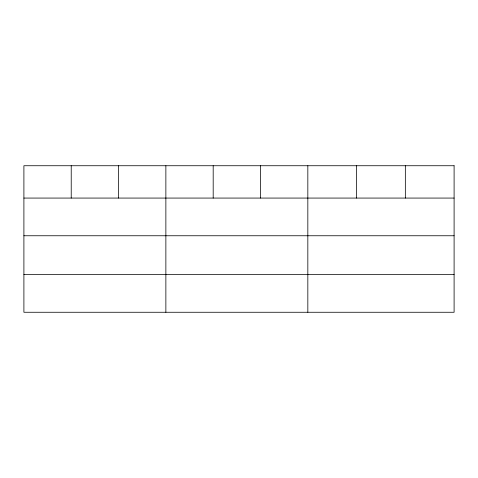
<?xml version="1.0" encoding="UTF-8"?>
<svg xmlns="http://www.w3.org/2000/svg" width="478" height="478" viewBox="0 0 478 478"><rect width="100%" height="100%" fill="white"/><g stroke="black" fill="none" stroke-linecap="round" stroke-linejoin="round"><path stroke-width="0.72" d="M23.9 198.071L454.1 198.071M23.9 235.756L454.1 235.756M23.9 274.581L454.1 274.581M405.344 165.735L405.344 198.071M356.588 165.735L356.588 198.071M307.832 165.735L307.832 312.265M260.51 165.735L260.51 198.071M213.188 165.735L213.188 198.071M165.866 165.735L165.866 312.265M118.544 165.735L118.544 198.071M71.222 165.735L71.222 198.071M454.1 165.735L23.9 165.735L23.9 312.265L454.1 312.265L454.1 165.735"/></g></svg>
